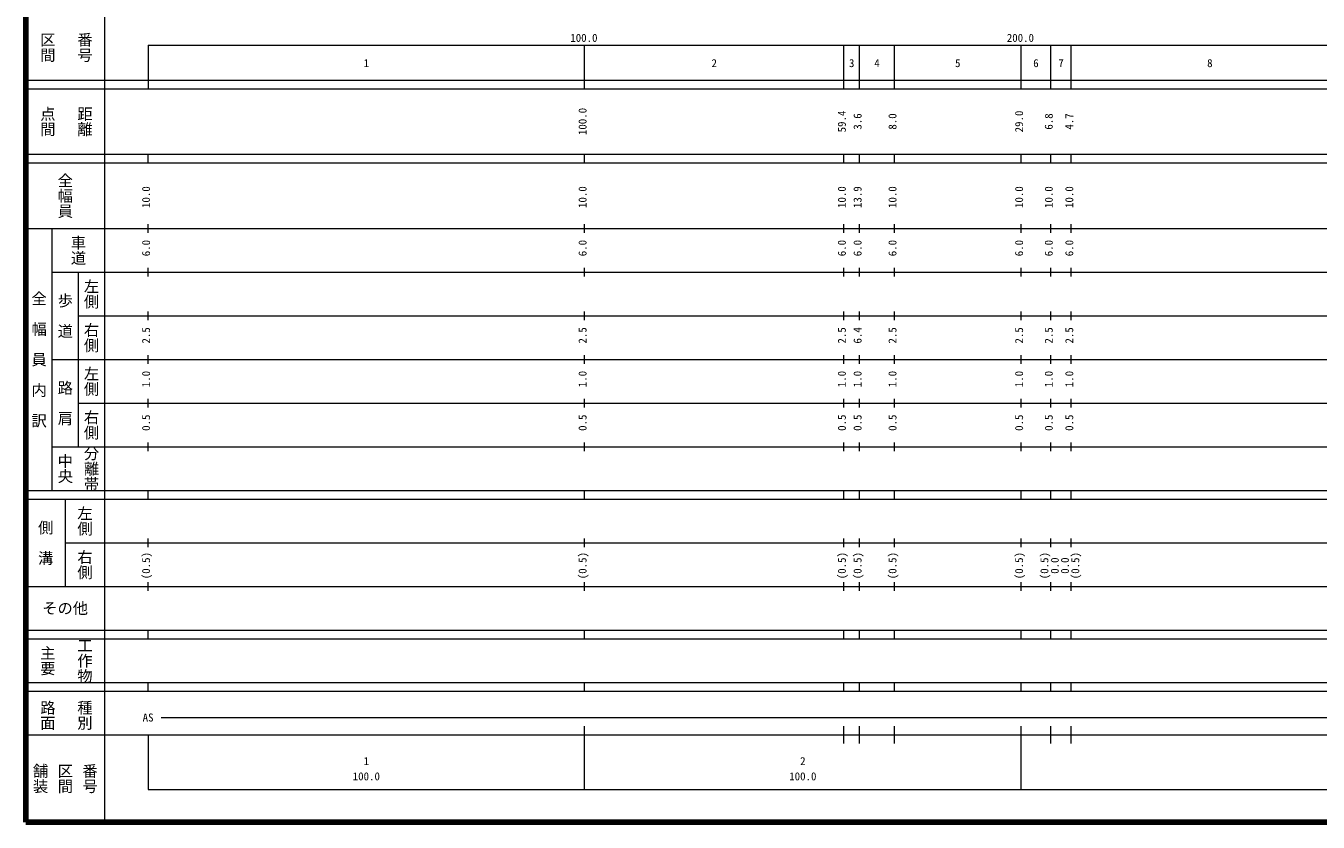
# Model space of a CAD drawing. Units: millimetres on the paper, enlarged 1000 times. Extents: x 40000 to 680000, y 20000 to 380000.
# Drawn here: x 40000 to 336056, y 20000 to 202409 of the extents above; entities that cross this region are included whole.
import ezdxf
from ezdxf.enums import TextEntityAlignment as Align

# ---------------------------------------------------------------- set-up
doc = ezdxf.new("R2010")
doc.units = ezdxf.units.MM
doc.header["$LTSCALE"] = 1000
doc.layers.add('M-TTL', color=2, linetype='Continuous', lineweight=140)
doc.layers.add('M-TTL-BAND', color=7, linetype='Continuous', lineweight=13)
doc.styles.add('@ＭＳ ゴシック', font='')
doc.styles.add('ＭＳ ゴシック', font='')
doc.styles.get('@ＭＳ ゴシック').set_extended_font_data('@MS Gothic')
doc.styles.get('ＭＳ ゴシック').set_extended_font_data('MS Gothic')

msp = doc.modelspace()

# ---------------------------------------------------------------- linework, layer by layer
at = {"layer": 'M-TTL'}
for p, q in [((40000, 380000), (40000, 20000)), ((40000, 20000), (680000, 20000))]:
    msp.add_line(p, q, dxfattribs=at)
at = {"layer": 'M-TTL-BAND'}
for p, q in [((58000, 370000), (58000, 20000)), ((68000, 198000), (579000, 198000)), ((68000, 198000), (68000, 188000)), ((168000, 188000), (168000, 198000)), ((227400, 188000), (227400, 198000)), ((231000, 188000), (231000, 198000)), ((239000, 188000), (239000, 198000)), ((268000, 188000), (268000, 198000)), ((274800, 188000), (274800, 198000)), ((279500, 188000), (279500, 198000)), ((40000, 190000), (579000, 190000)), ((40000, 188000), (579000, 188000)), ((40000, 173000), (579000, 173000)), ((68000, 171000), (68000, 173000)), ((168000, 171000), (168000, 173000)), ((227400, 171000), (227400, 173000)), ((231000, 171000), (231000, 173000)), ((239000, 171000), (239000, 173000)), ((268000, 171000), (268000, 173000)), ((274800, 171000), (274800, 173000)), ((279500, 171000), (279500, 173000)), ((40000, 171000), (579000, 171000)), ((68000, 155000), (68000, 157000)), ((168000, 155000), (168000, 157000)), ((227400, 155000), (227400, 157000)), ((231000, 155000), (231000, 157000)), ((239000, 155000), (239000, 157000)), ((268000, 155000), (268000, 157000)), ((274800, 155000), (274800, 157000)), ((279500, 155000), (279500, 157000)), ((40000, 156000), (579000, 156000)), ((46000, 96000), (46000, 156000)), ((46000, 146000), (579000, 146000)), ((52000, 146000), (52000, 106000)), ((68000, 145000), (68000, 147000)), ((168000, 145000), (168000, 147000)), ((227400, 145000), (227400, 147000)), ((231000, 145000), (231000, 147000)), ((239000, 145000), (239000, 147000)), ((268000, 145000), (268000, 147000)), ((274800, 145000), (274800, 147000)), ((279500, 145000), (279500, 147000)), ((68000, 135000), (68000, 137000)), ((168000, 135000), (168000, 137000)), ((227400, 135000), (227400, 137000)), ((231000, 135000), (231000, 137000)), ((239000, 135000), (239000, 137000)), ((268000, 135000), (268000, 137000)), ((274800, 135000), (274800, 137000)), ((279500, 135000), (279500, 137000)), ((52000, 136000), (579000, 136000)), ((46000, 126000), (579000, 126000)), ((68000, 125000), (68000, 127000)), ((168000, 125000), (168000, 127000)), ((227400, 125000), (227400, 127000)), ((231000, 125000), (231000, 127000)), ((239000, 125000), (239000, 127000)), ((268000, 125000), (268000, 127000)), ((274800, 125000), (274800, 127000)), ((279500, 125000), (279500, 127000)), ((52000, 116000), (579000, 116000)), ((68000, 115000), (68000, 117000)), ((168000, 115000), (168000, 117000)), ((227400, 115000), (227400, 117000)), ((231000, 115000), (231000, 117000)), ((239000, 115000), (239000, 117000)), ((268000, 115000), (268000, 117000)), ((274800, 115000), (274800, 117000)), ((279500, 115000), (279500, 117000)), ((68000, 105000), (68000, 107000)), ((168000, 105000), (168000, 107000)), ((227400, 105000), (227400, 107000)), ((231000, 105000), (231000, 107000)), ((239000, 105000), (239000, 107000)), ((268000, 105000), (268000, 107000)), ((274800, 105000), (274800, 107000)), ((279500, 105000), (279500, 107000)), ((46000, 106000), (579000, 106000)), ((40000, 96000), (579000, 96000)), ((68000, 94000), (68000, 96000)), ((168000, 94000), (168000, 96000)), ((227400, 94000), (227400, 96000)), ((231000, 94000), (231000, 96000)), ((239000, 94000), (239000, 96000)), ((268000, 94000), (268000, 96000)), ((274800, 94000), (274800, 96000)), ((279500, 94000), (279500, 96000)), ((40000, 94000), (579000, 94000)), ((49000, 94000), (49000, 74000)), ((49000, 84000), (579000, 84000)), ((68000, 83000), (68000, 85000)), ((168000, 83000), (168000, 85000)), ((227400, 83000), (227400, 85000)), ((231000, 83000), (231000, 85000)), ((239000, 83000), (239000, 85000)), ((268000, 83000), (268000, 85000)), ((274800, 83000), (274800, 85000)), ((279500, 83000), (279500, 85000)), ((68000, 73000), (68000, 75000)), ((168000, 73000), (168000, 75000)), ((227400, 73000), (227400, 75000)), ((231000, 73000), (231000, 75000)), ((239000, 73000), (239000, 75000)), ((268000, 73000), (268000, 75000)), ((274800, 73000), (274800, 75000)), ((279500, 73000), (279500, 75000)), ((40000, 74000), (579000, 74000)), ((40000, 64000), (579000, 64000)), ((68000, 62000), (68000, 64000)), ((168000, 62000), (168000, 64000)), ((227400, 62000), (227400, 64000)), ((231000, 62000), (231000, 64000)), ((239000, 62000), (239000, 64000)), ((268000, 62000), (268000, 64000)), ((274800, 62000), (274800, 64000)), ((279500, 62000), (279500, 64000)), ((40000, 62000), (579000, 62000)), ((40000, 52000), (579000, 52000)), ((68000, 50000), (68000, 52000)), ((168000, 50000), (168000, 52000)), ((227400, 50000), (227400, 52000)), ((231000, 50000), (231000, 52000)), ((239000, 50000), (239000, 52000)), ((268000, 50000), (268000, 52000)), ((274800, 50000), (274800, 52000)), ((279500, 50000), (279500, 52000)), ((40000, 50000), (579000, 50000)), ((71000, 44000), (550900, 44000)), ((168000, 27500), (168000, 42000)), ((227400, 38000), (227400, 42000)), ((231000, 38000), (231000, 42000)), ((239000, 38000), (239000, 42000)), ((268000, 27500), (268000, 42000)), ((274800, 38000), (274800, 42000)), ((279500, 38000), (279500, 42000)), ((40000, 40000), (579000, 40000)), ((68000, 40000), (68000, 27500)), ((68000, 27500), (579000, 27500))]:
    msp.add_line(p, q, dxfattribs=at)

# ---------------------------------------------------------------- texts
at = {"layer": 'M-TTL-BAND', "style": '@ＭＳ ゴシック'}
for s, p in [('区間', (45000, 197500)), ('番号', (53500, 197500)), ('点間', (45000, 180500)), ('距離', (53500, 180500)), ('全幅員', (49000, 163500)), ('車道', (52000, 151000)), ('左側', (55000, 141000)), ('全\u3000幅\u3000員\u3000内\u3000訳', (43000, 126000)), ('歩\u3000道', (49000, 136000)), ('右側', (55000, 131000)), ('左側', (55000, 121000)), ('路\u3000肩', (49000, 116000)), ('右側', (55000, 111000)), ('中央', (49000, 101000)), ('分離帯', (55000, 101000)), ('左側', (53500, 89000)), ('側\u3000溝', (44500, 84000)), ('右側', (53500, 79000)), ('主要', (45000, 57000)), ('工作物', (53500, 57000)), ('路面', (45000, 44500)), ('種別', (53500, 44500)), ('舗装', (43333, 30000)), ('区間', (49000, 30000)), ('番号', (54667, 30000))]:
    msp.add_text(s, height=2566, rotation=270, dxfattribs=at).set_placement(p, align=Align.MIDDLE_CENTER)
at = {"layer": 'M-TTL-BAND', "style": 'ＭＳ ゴシック'}
for s, p in [('100.0', (167844, 198195)), ('200.0', (267844, 198195)), ('1', (118000, 192405)), ('2', (197700, 192405)), ('3', (229200, 192405)), ('4', (235000, 192405)), ('5', (253500, 192405)), ('6', (271400, 192405)), ('7', (277150, 192405)), ('8', (311250, 192405)), ('AS', (68000, 42500)), ('1', (118000, 32523)), ('2', (218000, 32523)), ('100.0', (118000, 29033)), ('100.0', (218000, 29033))]:
    msp.add_text(s, height=1833, dxfattribs=at).set_placement(p, align=Align.BOTTOM_CENTER)
for s, p in [('100.0', (169000, 180500)), ('59.4', (228400, 180500)), ('3.6', (232000, 180500)), ('8.0', (240000, 180500)), ('29.0', (269000, 180500)), ('6.8', (275800, 180500)), ('4.7', (280500, 180500)), ('10.0', (69000, 163174)), ('10.0', (169000, 163174)), ('10.0', (228400, 163174)), ('13.9', (232000, 163174)), ('10.0', (240000, 163174)), ('10.0', (269000, 163174)), ('10.0', (275800, 163174)), ('10.0', (280500, 163174)), ('6.0', (69000, 151500)), ('6.0', (169000, 151500)), ('6.0', (228400, 151500)), ('6.0', (232000, 151500)), ('6.0', (240000, 151500)), ('6.0', (269000, 151500)), ('6.0', (275800, 151500)), ('6.0', (280500, 151500)), ('6.4', (232000, 131500)), ('2.5', (69000, 131500)), ('2.5', (169000, 131500)), ('2.5', (228400, 131500)), ('2.5', (240000, 131500)), ('2.5', (269000, 131500)), ('2.5', (275800, 131500)), ('2.5', (280500, 131500)), ('1.0', (69000, 121500)), ('1.0', (169000, 121500)), ('1.0', (228400, 121500)), ('1.0', (232000, 121500)), ('1.0', (240000, 121500)), ('1.0', (269000, 121500)), ('1.0', (275800, 121500)), ('1.0', (280500, 121500)), ('0.5', (69000, 111500)), ('0.5', (169000, 111500)), ('0.5', (228400, 111500)), ('0.5', (232000, 111500)), ('0.5', (240000, 111500)), ('0.5', (269000, 111500)), ('0.5', (275800, 111500)), ('0.5', (280500, 111500)), ('(0.5)', (69000, 78764)), ('(0.5)', (169000, 78764)), ('(0.5)', (228400, 78764)), ('(0.5)', (232000, 78764)), ('(0.5)', (240000, 78764)), ('(0.5)', (269000, 78764)), ('(0.5)', (274800, 78764)), ('0.0', (277170, 78764)), ('0.0', (279500, 78764)), ('(0.5)', (281870, 78764))]:
    msp.add_text(s, height=1833, rotation=90, dxfattribs=at).set_placement(p, align=Align.BOTTOM_CENTER)
msp.add_text('その他', height=2566, dxfattribs=at).set_placement((49000, 69000), align=Align.MIDDLE_CENTER)

doc.saveas('drawing.dxf')
